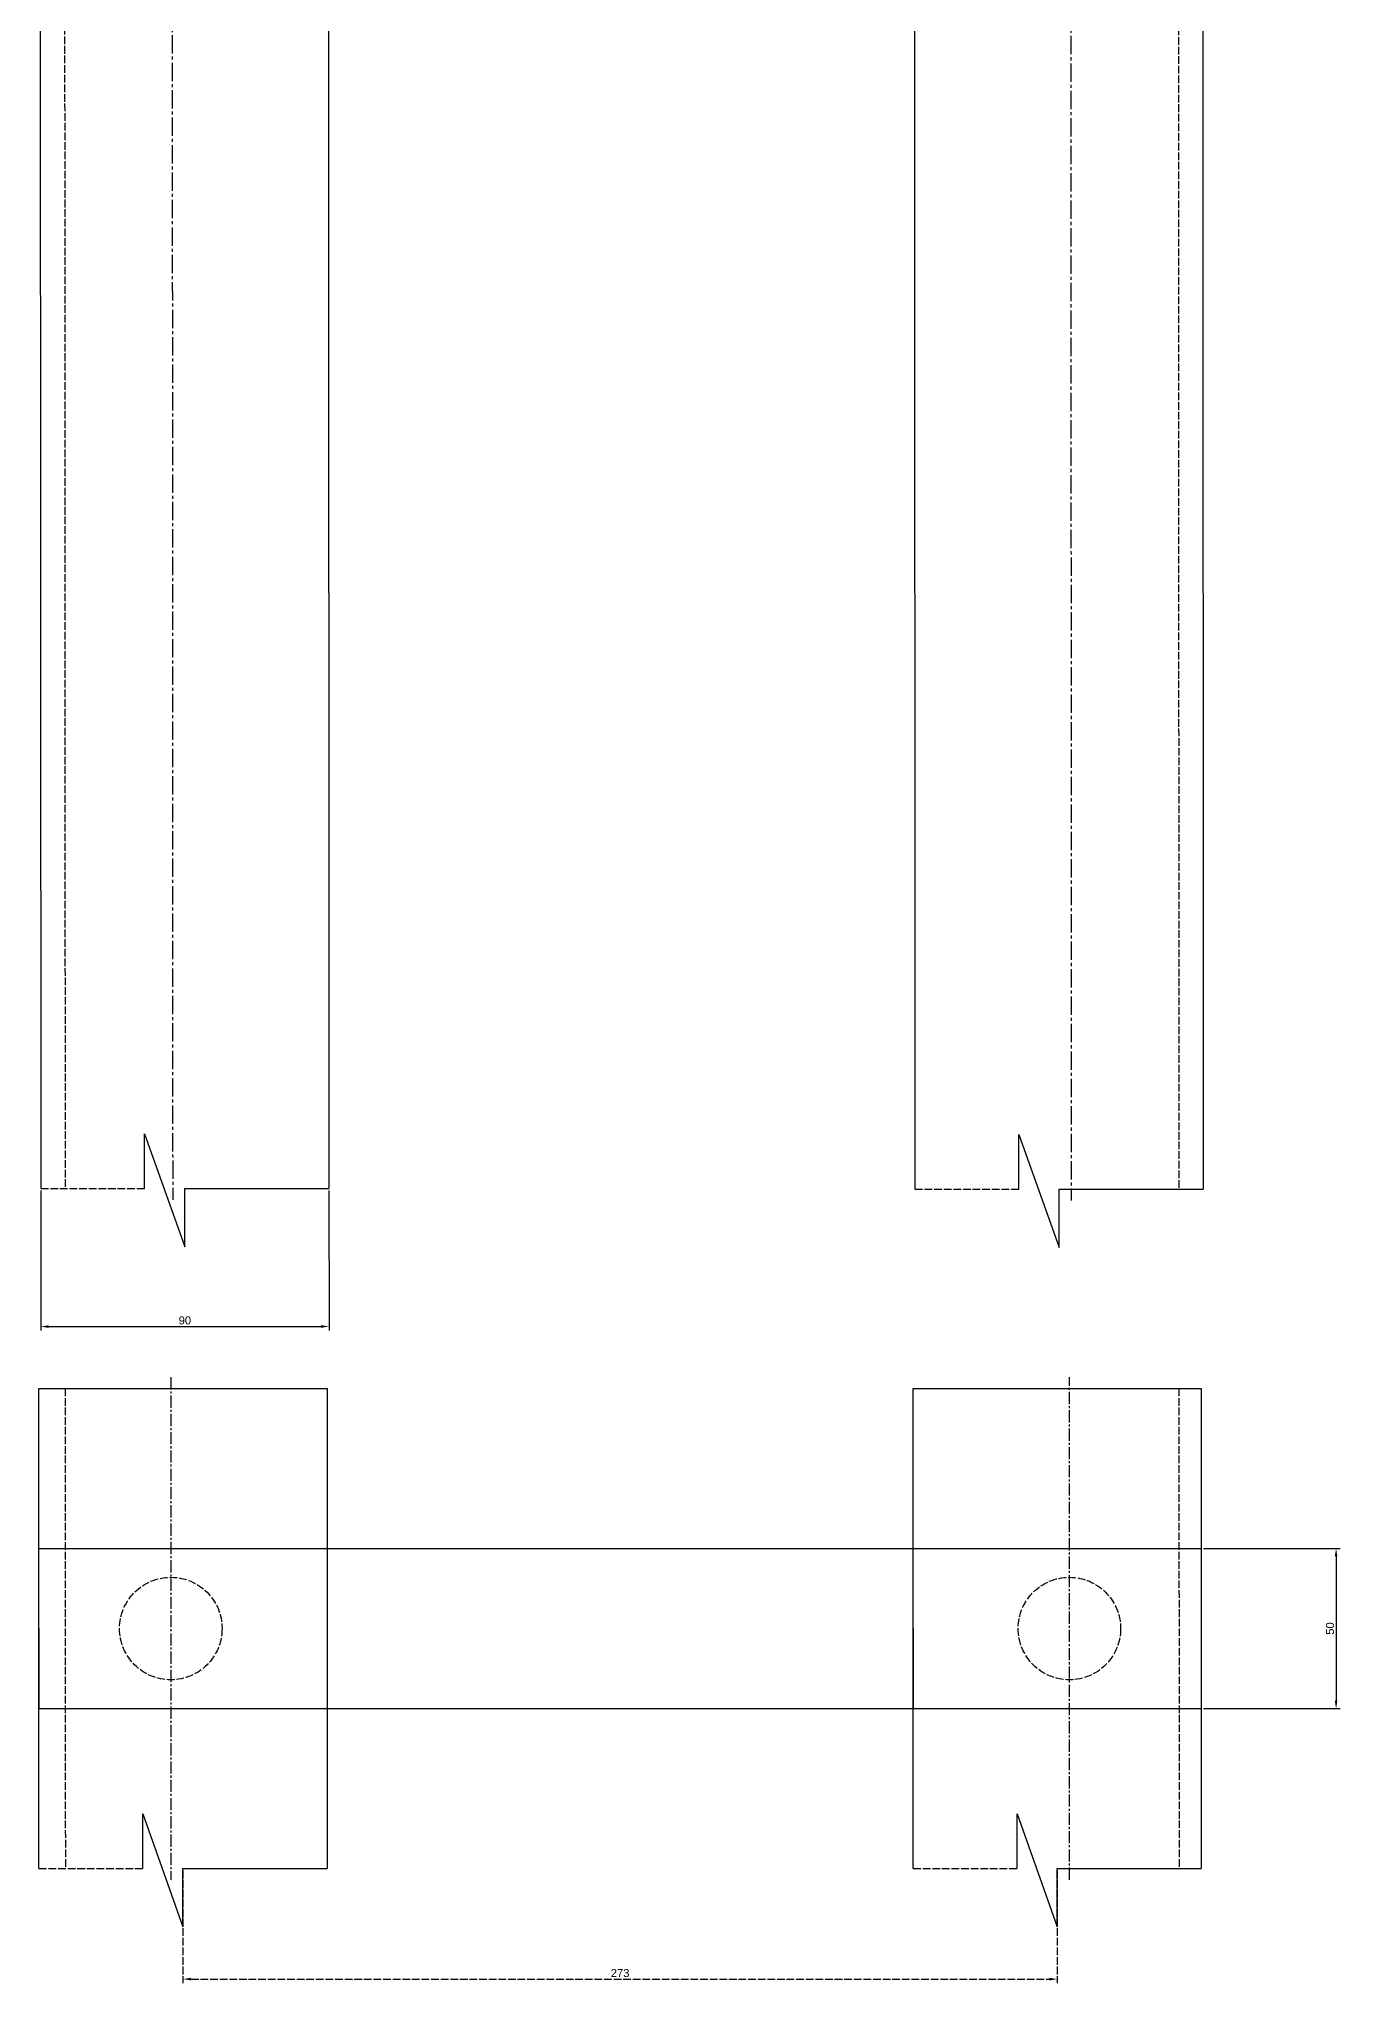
# Model space of a CAD drawing. Header units: millimetres. Extents: x 4013 to 7210, y 1655 to 5494.
# Drawn here: x 4099 to 4506, y 3079 to 3687 of the extents above; entities that cross this region are included whole.
import ezdxf

# ---------------------------------------------------------------- set-up
doc = ezdxf.new("R2010")
doc.units = ezdxf.units.MM
doc.linetypes.add('ACAD_ISO02W100', pattern=[15, 12, -3])
doc.linetypes.add('CENTER2', pattern=[28.575, 19.05, -3.175, 3.175, -3.175])
doc.styles.get("Standard").update_dxf_attribs({"font": 'arial.ttf'})
doc.dimstyles.new('ISO-25', dxfattribs={"dimtxt": 2.5, "dimasz": 2.5, "dimexe": 1.25, "dimexo": 0.625, "dimtad": 1, "dimtxsty": 'Standard', "dimcen": 2.5, "dimadec": 0, "dimazin": 0, "dimtfac": 1, "dimtmove": 0, "dimatfit": 3, "dimfxl": 1, "dimarcsym": 0})

# ---------------------------------------------------------------- blocks, each defined once
blk = doc.blocks.new('*U119')
at = {"color": 0, "linetype": 'CENTER2', "ltscale": 0.3, "transparency": 16777216}
blk.add_line((-0.29, 751.94), (0.29, -751.94), dxfattribs=at)
blk = doc.blocks.new('*D127')
at = {"color": 0, "linetype": 'ACAD_ISO02W100', "lineweight": -2, "ltscale": 0.2, "transparency": 16777216}
for p, q in [((4144.19, 3114.58), (4144.19, 3079.44)), ((4417.19, 3114.58), (4417.19, 3079.44)), ((4146.69, 3080.69), (4414.69, 3080.69))]:
    blk.add_line(p, q, dxfattribs=at)
at = {"color": 0, "linetype": 'ACAD_ISO02W100', "ltscale": 0.2, "transparency": 16777216}
for points in [[(4146.69, 3081.11), (4146.69, 3080.27), (4144.19, 3080.69)], [(4414.69, 3081.11), (4414.69, 3080.27), (4417.19, 3080.69)]]:
    blk.add_solid(points, dxfattribs=at)
at = {"layer": 'DEFPOINTS', "color": 0, "linetype": 'ACAD_ISO02W100', "ltscale": 0.2, "transparency": 16777216}
for p in [(4144.19, 3115.2), (4417.19, 3115.2), (4417.19, 3080.69)]:
    blk.add_point(p, dxfattribs=at)
at = {"color": 0, "linetype": 'ACAD_ISO02W100', "ltscale": 0.2, "transparency": 16777216, "insert": (4280.69, 3082.59), "char_height": 2.5, "attachment_point": 5}
blk.add_mtext('273', dxfattribs=at)
blk = doc.blocks.new('*U120')
at = {"color": 0, "linetype": 'CENTER2', "ltscale": 0.2, "transparency": 16777216}
blk.add_line((0, 78.5), (0, -78.5), dxfattribs=at)
blk = doc.blocks.new('*U121')
at = {"color": 0, "linetype": 'CENTER2', "ltscale": 0.2, "transparency": 16777216}
blk.add_line((0, -78.5), (0, 78.5), dxfattribs=at)
blk = doc.blocks.new('*D138')
at = {"color": 0, "lineweight": -2, "ltscale": 0.2, "transparency": 16777216}
for p, q in [((4462.82, 3215.2), (4505.53, 3215.2)), ((4504.28, 3212.7), (4504.28, 3167.7)), ((4462.82, 3165.2), (4505.53, 3165.2))]:
    blk.add_line(p, q, dxfattribs=at)
at = {"color": 0, "ltscale": 0.2, "transparency": 16777216}
for points in [[(4503.86, 3212.7), (4504.69, 3212.7), (4504.28, 3215.2)], [(4503.86, 3167.7), (4504.69, 3167.7), (4504.28, 3165.2)]]:
    blk.add_solid(points, dxfattribs=at)
at = {"layer": 'DEFPOINTS', "color": 0, "ltscale": 0.2, "transparency": 16777216}
for p in [(4462.19, 3215.2), (4462.19, 3165.2), (4504.28, 3165.2)]:
    blk.add_point(p, dxfattribs=at)
at = {"color": 0, "ltscale": 0.2, "transparency": 16777216, "insert": (4502.38, 3190.2), "char_height": 2.5, "attachment_point": 5, "rotation": 90}
blk.add_mtext('50', dxfattribs=at)
blk = doc.blocks.new('*U118')
at = {"color": 0, "linetype": 'CENTER2', "ltscale": 0.3, "transparency": 16777216}
blk.add_line((-0.29, 751.94), (0.29, -751.94), dxfattribs=at)
blk = doc.blocks.new('*D141')
at = {"color": 0, "lineweight": -2, "ltscale": 0.2, "transparency": 16777216}
for p, q in [((4099.77, 3327.01), (4099.79, 3283.27)), ((4189.77, 3327.04), (4189.79, 3283.3)), ((4102.29, 3284.52), (4187.29, 3284.55))]:
    blk.add_line(p, q, dxfattribs=at)
at = {"color": 0, "ltscale": 0.2, "transparency": 16777216}
for points in [[(4102.29, 3284.93), (4102.29, 3284.1), (4099.79, 3284.52)], [(4187.29, 3284.97), (4187.29, 3284.13), (4189.79, 3284.55)]]:
    blk.add_solid(points, dxfattribs=at)
at = {"layer": 'DEFPOINTS', "color": 0, "ltscale": 0.2, "transparency": 16777216}
for p in [(4099.77, 3327.63), (4189.77, 3327.67), (4189.79, 3284.55)]:
    blk.add_point(p, dxfattribs=at)
at = {"color": 0, "ltscale": 0.2, "transparency": 16777216, "insert": (4144.78, 3286.43), "char_height": 2.5, "attachment_point": 5, "rotation": 0.0221}
blk.add_mtext('90', dxfattribs=at)

msp = doc.modelspace()

# ---------------------------------------------------------------- linework, layer by layer
at = {"ltscale": 0.2}
for p, q in [((4099.191, 4824.519), (4099.769, 3327.631)), ((4189.191, 4824.519), (4189.769, 3327.631)), ((4372.191, 4824.302), (4372.769, 3327.414)), ((4462.191, 4824.302), (4462.769, 3327.414)), ((4132.216, 3327.631), (4132.216, 3344.734)), ((4132.216, 3344.734), (4144.769, 3309.439)), ((4405.216, 3327.414), (4405.216, 3344.517)), ((4405.216, 3344.517), (4417.769, 3309.222)), ((4144.769, 3324.131), (4144.769, 3327.631)), ((4144.769, 3327.631), (4144.769, 3327.631)), ((4144.769, 3327.631), (4189.769, 3327.631)), ((4144.769, 3309.439), (4144.769, 3324.131)), ((4417.769, 3323.914), (4417.769, 3327.414)), ((4417.769, 3327.414), (4417.769, 3327.414)), ((4417.769, 3327.414), (4462.769, 3327.414)), ((4417.769, 3309.222), (4417.769, 3323.914)), ((4099.191, 3265.201), (4189.191, 3265.201)), ((4099.191, 3115.201), (4099.191, 3265.201)), ((4189.191, 3265.201), (4189.191, 3115.201)), ((4372.191, 3265.201), (4462.191, 3265.201)), ((4372.191, 3115.201), (4372.191, 3265.201)), ((4462.191, 3265.201), (4462.191, 3115.201)), ((4099.191, 3190.201), (4099.191, 3215.201)), ((4099.191, 3215.201), (4462.191, 3215.201)), ((4372.191, 3190.201), (4372.191, 3215.201)), ((4099.191, 3190.201), (4099.191, 3165.201)), ((4372.191, 3190.201), (4372.191, 3165.201)), ((4099.191, 3165.201), (4462.191, 3165.201)), ((4131.639, 3115.201), (4131.639, 3132.304)), ((4131.639, 3132.304), (4144.191, 3097.009)), ((4404.639, 3115.201), (4404.639, 3132.304)), ((4404.639, 3132.304), (4417.191, 3097.009)), ((4144.191, 3111.701), (4144.191, 3115.201)), ((4144.191, 3115.201), (4144.191, 3115.201)), ((4144.191, 3115.201), (4189.191, 3115.201)), ((4144.191, 3097.009), (4144.191, 3111.701)), ((4417.191, 3111.701), (4417.191, 3115.201)), ((4417.191, 3115.201), (4462.191, 3115.201)), ((4417.191, 3097.009), (4417.191, 3111.701))]:
    msp.add_line(p, q, dxfattribs=at)
at = {"linetype": 'ACAD_ISO02W100', "ltscale": 0.2}
for p, q in [((4106.791, 4824.522), (4107.369, 3327.631)), ((4454.591, 4824.299), (4455.169, 3327.414)), ((4099.769, 3327.631), (4132.216, 3327.631)), ((4372.769, 3327.414), (4405.216, 3327.414)), ((4107.393, 3265.201), (4107.451, 3115.201)), ((4455.193, 3265.201), (4455.25, 3115.201)), ((4099.191, 3115.201), (4131.639, 3115.201)), ((4372.191, 3115.201), (4404.639, 3115.201))]:
    msp.add_line(p, q, dxfattribs=at)
for centre in [(4140.391, 3190.201), (4420.991, 3190.201)]:
    msp.add_circle(centre, 16, dxfattribs=at)

# ---------------------------------------------------------------- block references
at = {"linetype": 'CENTER2', "ltscale": 0.3}
for name, p in [('*U119', (4140.68, 4076.074)), ('*U118', (4421.28, 4075.86))]:
    msp.add_blockref(name, p, dxfattribs=at)
at = {"linetype": 'CENTER2', "ltscale": 0.2}
for name, p in [('*U120', (4140.391, 3190.201)), ('*U121', (4420.991, 3190.201))]:
    msp.add_blockref(name, p, dxfattribs=at)

# ---------------------------------------------------------------- dimensions: what is measured, and where the dimension line sits
at = {"ltscale": 0.2}
dim = msp.add_aligned_dim(p1=(4099.769, 3327.631), p2=(4189.769, 3327.666), distance=-43.116, dimstyle='ISO-25', dxfattribs=at)
dim.commit()
dim.dimension.update_dxf_attribs({"geometry": '*D141', "text_midpoint": (4144.784, 3286.434)})
dim = msp.add_linear_dim(base=(4504.277, 3165.201), p1=(4462.191, 3215.201), p2=(4462.191, 3165.201), angle=90, dimstyle='ISO-25', dxfattribs=at)
dim.commit()
dim.dimension.update_dxf_attribs({"geometry": '*D138', "text_midpoint": (4502.375, 3190.201)})
at = {"linetype": 'ACAD_ISO02W100', "ltscale": 0.2}
dim = msp.add_linear_dim(base=(4417.191, 3080.692), p1=(4144.191, 3115.201), p2=(4417.191, 3115.201), dimstyle='ISO-25', dxfattribs=at)
dim.commit()
dim.dimension.update_dxf_attribs({"geometry": '*D127', "text_midpoint": (4280.691, 3082.594)})

doc.saveas('drawing.dxf')
